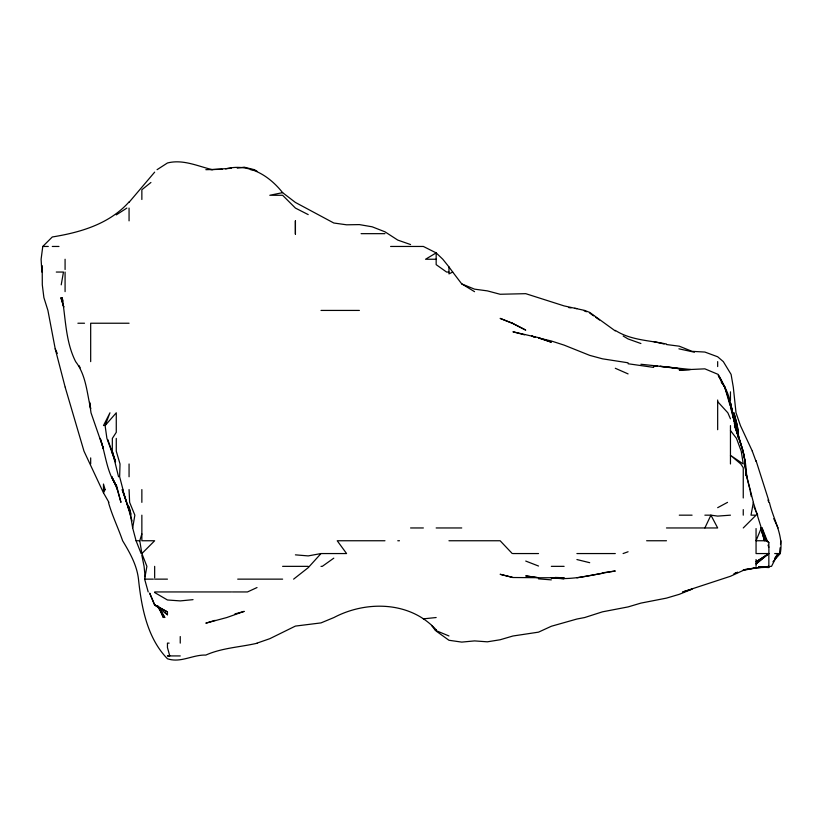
<?xml version="1.0" encoding="UTF-8"?>
<svg xmlns="http://www.w3.org/2000/svg" width="822" height="822" viewBox="0 0 822 822"><rect width="100%" height="100%" fill="white"/><g stroke="black" fill="none" stroke-linecap="round" stroke-linejoin="round"><path stroke-width="1.23" d="M118.543 476.781L112.275 451.186L112.357 438.393L116.272 432.321L116.272 412.798L105.093 425.591L106.901 438.393L115.399 461.656M772.947 561.775L780.232 553.555C783.941 535.399 773.225 519.432 769.392 502.365M65.082 386.854L55.218 348.816L47.912 310.428L43.895 297.636L42.302 284.844L42.199 265.65M779.616 552.384L780.129 547.74M780.52 544.246L780.9 540.753M129.064 201.935C109.336 224.026 80.505 232.421 52.289 236.972L42.775 246.456L41.1 259.249L41.86 272.051M141.137 553.555L136.072 540.753L132.671 527.96L134.849 515.168L129.629 502.365L129.064 489.573M61.218 284.844L63.469 272.051L56.286 272.051M148.196 591.943L144.631 579.14L146.891 566.348L141.857 553.525L139.761 540.753L141.857 533.879M105.093 425.591L109.963 412.798L103.469 425.591M753.281 502.365L761.306 527.96L756.055 540.753L767.203 540.753L768.847 542.612L768.909 553.555M704.865 527.96L710.927 515.168L717.668 516.103L730.46 515.168M65.164 387.203L83.998 451.186L103.469 492.799L103.469 484.035L105.113 489.573L103.469 492.799L108.905 502.365M774.529 558.477L778.054 553.555L771.529 566.348L759.538 567.365M154.659 172.137L129.064 202.315M384.973 540.753L337.215 540.753L346.586 553.555L321.001 553.555L308.199 567.683L293.618 579.14M141.877 553.555L154.659 540.753L141.857 540.753L141.857 515.168M743.252 527.96L756.055 515.168L751 515.168L753.384 502.365L746.879 476.781L744.691 463.978L746.612 476.781C746.273 458.984 740.817 442.051 734.498 425.591L743.088 451.186L735.207 425.591L730.46 406.808M768.642 553.555L756.055 563.923L768.847 553.555L768.847 567.56L758.614 567.005M150.919 182.474L141.857 189.748L141.857 199.499M333.794 558.159L322.306 566.348L321.001 566.348M157.064 169.681L167.452 162.982C182.957 159.036 197.64 166.178 212.436 169.681M116.272 214.891L126.896 208.069M768.847 553.699L756.055 561.837L768.847 553.555L756.055 553.555L756.055 528.556M431.54 625.408L435.372 630.33L436.163 629.858C410.414 601.293 366.407 600.389 333.958 617.528L321.001 622.901L295.406 626.087L269.811 638.684L257.019 643.123M717.668 507.677L727.542 502.365M615.298 330.947L589.713 312.422L584.668 310.428L564.118 305.907L525.731 293.67L500.136 294.266L487.343 290.875L474.551 289.159L461.748 283.929L452.706 272.051L448.956 273.901L448.956 266.914L442.801 259.249L436.163 252.888L423.361 246.456L390.604 246.456M257.019 587.545L247.494 591.943L232.338 591.943M623.097 553.555L628.09 551.757M215.148 620.353L205.839 623.168L226.81 617.528L244.226 611.373L234.917 613.921M257.019 643.266C239.942 647.212 222.074 647.839 205.839 655.072C192.564 654.61 180.686 663.262 167.452 658.761C147.128 637.985 141.466 607.17 138.476 579.14C136.873 565.094 129.835 552.631 122.622 540.753C118.183 527.837 112.121 515.548 108.453 502.365M758.614 566.944L768.847 567.231L756.055 567.745L743.252 570.406L730.46 576.273L682.722 591.943L692.073 589.138L679.28 594.327L666.478 598.118L640.893 603.112L628.09 606.913L602.505 611.825L584.709 617.528L576.91 619.028L551.326 626.261L538.523 632.149L512.938 636.002L500.136 639.763L487.343 641.818L474.551 640.903L461.748 642.105L448.956 640.266L436.163 631.08L436.163 629.858M410.568 244.545L397.776 240.096L384.973 231.814L372.181 226.81L359.389 224.601L346.586 224.807L333.794 223.009L295.406 202.448L282.614 192.646L269.811 195.276L282.614 195.276L295.406 208.069L308.199 214.604M321.001 553.555L308.199 555.908L295.406 554.85M512.938 577.486L500.136 574.29L512.938 577.517L538.523 577.702L525.731 575.903L538.523 577.784L564.118 577.691L551.326 577.866L564.118 578.647L551.326 577.671C572.924 581.031 594.09 574.033 615.298 571.013L602.505 572.842M576.91 577.825L602.505 573.304M756.055 567.745L743.252 569.852L768.847 566.348M237.25 168.181L244.226 167.185L254.317 169.681L257.019 171.212M222.125 169.291L205.839 169.681M225.608 168.911C248.604 162.92 268.773 175.148 282.614 192.646M423.361 618.853L436.163 617.528M193.047 599.649L180.244 600.903L167.452 599.988L154.659 592.539M210.874 169.681L231.424 168.263M689.514 369.715L679.28 370.023L704.865 368.842L718.171 374.411C730.1 393.851 732.289 416.96 738.752 438.393L737.313 425.591L733.974 412.798L737.252 425.591L738.814 438.393L730.46 403.006L732.536 412.798C730.46 402.122 728.323 390.686 721.387 381.994M250.535 169.681L254.317 169.681M361.094 233.664L384.973 233.664M42.775 246.456L48.293 246.456M52.289 246.456L58.968 246.456M436.163 259.249L425.549 259.249L436.163 252.888L436.163 264.643L446.582 272.051L448.956 272.051M321.001 310.428L359.389 310.428M77.885 323.231L84.512 323.231M129.064 323.231L90.677 323.231L90.677 361.618M678.91 348.816L694.405 352.217M103.469 489.573L105.113 489.573M679.28 515.168L692.073 515.168M704.865 515.168L710.927 515.168L717.668 527.96L666.478 527.96M410.568 527.96L423.361 527.96M436.163 527.96L461.748 527.96M136.072 540.753L139.761 540.753M397.776 540.753L399.461 540.753M448.956 540.753L500.136 540.753L512.25 553.555M646.626 540.753L666.478 540.753M512.938 553.555L538.523 553.555M576.91 553.555L615.298 553.555M774.694 553.555L780.232 553.555M282.614 566.348L308.199 566.348M551.326 566.348L564.118 566.348M144.631 579.14L153.395 579.14M154.659 579.14L167.452 579.14M237.702 579.14L282.614 579.14M154.659 591.943L231.424 591.943M154.659 604.735L167.452 614.774L167.452 611.907L154.659 604.735L149.655 593.104L154.659 605.187L167.452 611.907M435.372 630.33L448.956 635.961M169.127 643.123L167.452 643.123L167.452 647.551L169.774 655.915L167.452 655.915L180.244 655.935M555.158 577.445L559.001 577.589M538.523 578.863L551.326 579.87M640.893 364.259L690.912 369.52M568.773 307.592L571.095 307.88M574.588 308.312L576.91 308.599M666.478 344.048C649.216 340.339 630.649 340.267 615.298 330.382M666.478 344.531L679.28 346.196L692.073 351.343L704.865 352.052L717.668 356.779L723.319 361.618L731.097 374.411L733.306 387.203L736.019 412.798L740.427 425.591L752.336 451.186M628.09 363.756L653.685 367.403M628.09 362.8L602.505 358.824L589.713 355.371L564.118 345.117L551.326 340.996L538.523 337.945L551.326 342.219L538.523 337.647L512.938 331.79L524.57 334.821M653.685 341.582L664.155 343.997M576.91 559.546L589.713 562.7M640.893 343.524L628.09 338.952L623.168 336.023M525.731 561.056L538.523 566.029M584.237 310.88L586.425 311.764M615.298 368.277L628.09 373.907M461.748 283.888L474.551 291.676M589.713 313.1L593.648 315.853M595.611 317.23L599.546 319.984M766.32 540.753L768.847 542.612M164.688 612.267L167.452 614.774M717.668 401.65L727.84 412.798L730.46 418.809M730.46 430.553L736.491 438.393L741.239 451.186L743.252 463.978L730.46 455.316L740.817 463.978L743.252 467.687L743.252 497.978M448.956 266.914L452.706 272.051M721.274 381.994L724.881 387.203L718.264 375.479L724.778 387.203L730.142 405.667M157.105 605.804L164.842 617.528L158.656 606.862M79.025 365.595L80.176 367.804M116.508 485.463L120.957 502.365L116.272 486.049L111.751 476.781L116.272 485.494C106.5 471.561 105.678 454.083 100.222 438.393L103.469 448.812L91.006 412.798L89.557 402.4M111.751 476.781L117.423 489.573M773.769 518.651L778.085 527.96M157.958 605.896L163.352 617.528L159.519 608.229M753.99 506.907L755.531 510.308M756.055 511.438L757.72 515.168M55.218 348.816L57.293 353.47M762.086 527.96L767.203 540.753M127.235 503.537L128.602 507.04M768.005 545.109L768.847 547.288M756.055 460.659L768.847 500.783M760.843 529.121L765.313 540.753L760.669 527.96L764.501 540.753L761.1 527.96M111.494 451.186L115.399 461.532M767.974 500.043L768.847 502.365M761.521 527.96L762.837 531.454M752.305 451.186L756.055 461.44M126.773 502.365L122.19 489.573L129.064 510.113M107.785 439.554L111.432 450.024M765.919 539.592L761.881 527.96L763.011 531.454M111.843 451.186L115.46 461.656M112.275 451.186L115.542 461.656M746.078 474.5L746.787 476.781L745.821 473.287L749.941 489.573M132.054 520.984L122.776 489.573M130.996 513.976L129.064 506.845L132.671 527.96M122.981 489.573L119.642 476.781L120.022 463.978L116.272 451.186L116.272 438.393M129.064 508.212L130.862 515.168M734.375 423.268L734.94 425.591L734.498 423.268M62.883 301.129L62.153 297.636C65.781 319.142 65.565 341.736 75.634 361.618C86.094 375.243 86.855 392.669 90.677 408.678L89.649 402.482M141.857 555.312L144.076 566.348L145.134 576.818M750.167 490.734L751.298 496.55M732.762 413.959L734.067 420.946M732.854 415.12L733.162 417.453M738.135 437.109L737.313 425.591L737.519 431.992M756.055 559.515L756.055 566.348M743.252 509.619L743.252 515.168M730.46 391.837L730.46 400.006M730.46 425.591L730.46 463.978M717.668 361.618L717.668 366.561M717.668 400.006L717.668 429.701M180.244 636.547L180.244 643.123M154.659 566.348L154.659 577.876M141.857 489.573L141.857 502.365M129.064 208.069L129.064 220.861M129.064 463.978L129.064 476.781M90.677 457.895L90.677 463.978M65.082 259.249L65.082 269.513M65.082 272.051L65.082 291.615M295.406 220.861L295.406 234.147L295.406 220.861M737.437 572.307L733.954 573.828L737.437 572.317M657.528 366.222L653.685 365.975L657.528 366.232M666.478 366.787L660.087 366.386L679.28 368.708L666.478 366.787M535.122 337.246L531.711 336.023L535.122 337.287M512.507 323.231L500.136 318.391L512.938 323.57L525.731 330.105L512.507 323.231M63.756 306.945L60.92 297.636L63.746 306.945M745.492 463.978L743.252 451.884L745.451 463.978"/></g></svg>
